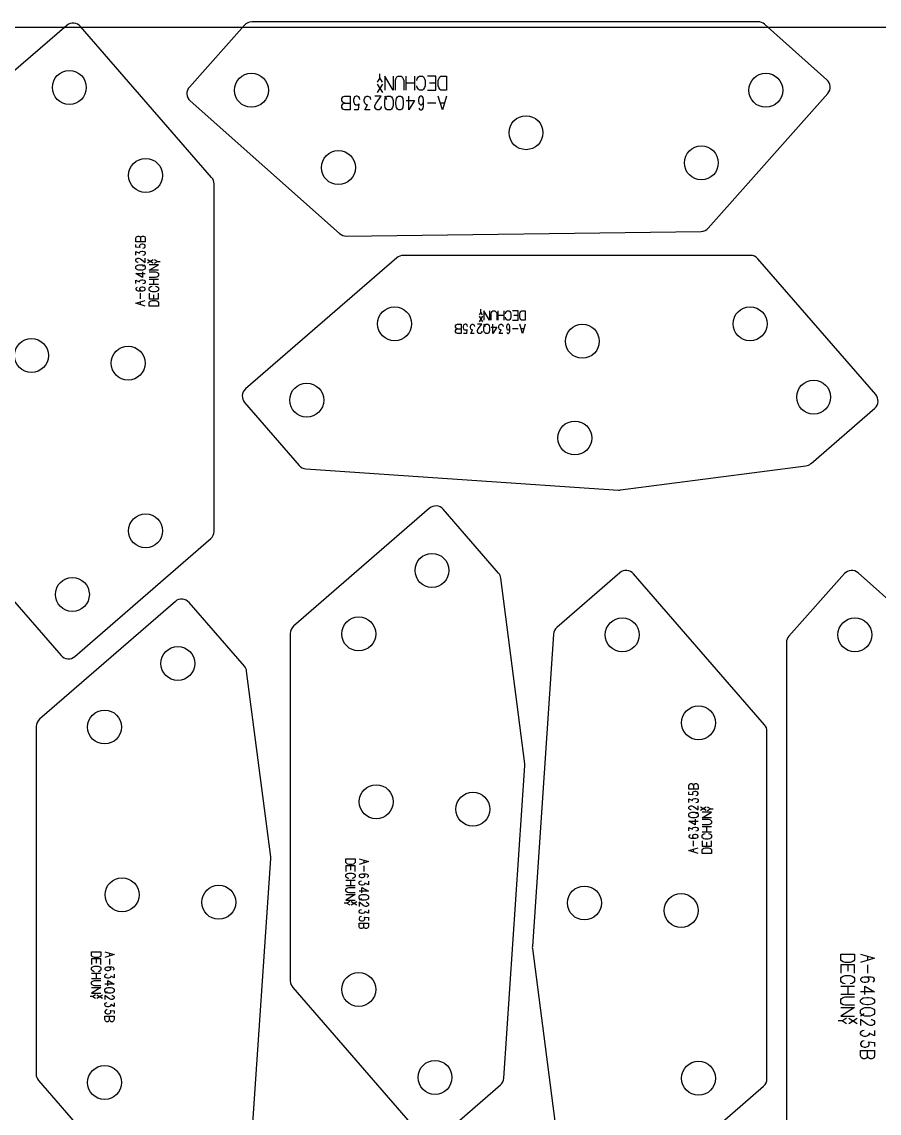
# Model space of a CAD drawing. Header units: millimetres. Extents: x 0 to 2500, y 0 to 1253.
# Drawn here: x 895 to 1337, y 690 to 1253 of the extents above; entities that cross this region are included whole.
import ezdxf

# ---------------------------------------------------------------- set-up
doc = ezdxf.new("R2010")
doc.units = ezdxf.units.MM
doc.layers.add('PARTS', color=4, linetype='CONTINUOUS')
doc.layers.add('PLATE', color=2, linetype='CONTINUOUS')

msp = doc.modelspace()

# ---------------------------------------------------------------- linework, layer by layer
at = {"layer": 'PARTS'}
for p, q in [((918.64, 1251.13), (886.22, 1223)), ((993.28, 1172.73), (925.69, 1250.63)), ((1010.18, 1251.28), (981.79, 1219.32)), ((1274.92, 1252.96), (1013.92, 1252.96)), ((1310.46, 1223.08), (1278.24, 1251.7)), ((1079.97, 1224.08), (1079.97, 1226.24)), ((1079.97, 1224.08), (1078.67, 1221.92)), ((1081.27, 1220.84), (1078.67, 1216.52)), ((1078.67, 1220.84), (1081.27, 1216.52)), ((1081.27, 1221.92), (1079.97, 1224.08)), ((1086.79, 1217.78), (1082.47, 1224.98)), ((1082.47, 1224.98), (1082.47, 1217.78)), ((1086.79, 1224.98), (1086.79, 1217.78)), ((1087.99, 1222.73), (1088.26, 1223.63)), ((1087.99, 1217.78), (1087.99, 1222.73)), ((1088.26, 1223.63), (1088.8, 1224.53)), ((1088.8, 1224.53), (1089.34, 1224.98)), ((1089.34, 1224.98), (1090.96, 1224.98)), ((1090.96, 1224.98), (1091.5, 1224.53)), ((1091.5, 1224.53), (1092.04, 1223.63)), ((1092.04, 1223.63), (1092.31, 1222.73)), ((1092.31, 1222.73), (1092.31, 1217.78)), ((1093.51, 1217.78), (1093.51, 1224.98)), ((1097.83, 1221.38), (1093.51, 1221.38)), ((1097.83, 1224.98), (1097.83, 1217.78)), ((1099.03, 1222.73), (1099.3, 1223.63)), ((1099.3, 1223.63), (1099.84, 1224.53)), ((1099.84, 1224.53), (1100.38, 1224.98)), ((1100.38, 1224.98), (1102, 1224.98)), ((1102, 1224.98), (1102.54, 1224.53)), ((1102.54, 1224.53), (1103.08, 1223.63)), ((1103.08, 1223.63), (1103.35, 1222.73)), ((1103.35, 1222.73), (1103.35, 1220.03)), ((1108.87, 1224.98), (1104.55, 1224.98)), ((1108.87, 1221.38), (1105.63, 1221.38)), ((1108.87, 1217.78), (1108.87, 1224.98)), ((1110.07, 1222.73), (1110.34, 1223.63)), ((1110.07, 1220.03), (1110.07, 1222.73)), ((1110.34, 1223.63), (1110.88, 1224.53)), ((1110.88, 1224.53), (1111.42, 1224.98)), ((1111.42, 1224.98), (1114.39, 1224.98)), ((1114.39, 1224.98), (1114.39, 1217.78)), ((1099.3, 1219.13), (1099.03, 1220.03)), ((1099.84, 1218.23), (1099.3, 1219.13)), ((1100.38, 1217.78), (1099.84, 1218.23)), ((1102, 1217.78), (1100.38, 1217.78)), ((1102.54, 1218.23), (1102, 1217.78)), ((1103.08, 1219.13), (1102.54, 1218.23)), ((1103.35, 1220.03), (1103.08, 1219.13)), ((1104.55, 1217.78), (1108.87, 1217.78)), ((1110.34, 1219.13), (1110.07, 1220.03)), ((1110.88, 1218.23), (1110.34, 1219.13)), ((1111.42, 1217.78), (1110.88, 1218.23)), ((1114.39, 1217.78), (1111.42, 1217.78)), ((1249.26, 1146.64), (1310.88, 1216.02)), ((982.2, 1212.26), (1059.26, 1143.81)), ((1060.38, 1213.37), (1060.92, 1214.27)), ((1060.38, 1212.47), (1060.38, 1213.37)), ((1060.92, 1211.57), (1060.38, 1212.47)), ((1060.38, 1209.77), (1060.92, 1210.67)), ((1060.38, 1208.87), (1060.38, 1209.77)), ((1060.92, 1214.27), (1062, 1214.72)), ((1062, 1211.12), (1060.92, 1211.57)), ((1060.92, 1210.67), (1062, 1211.12)), ((1062, 1214.72), (1064.7, 1214.72)), ((1062, 1211.12), (1064.7, 1211.12)), ((1064.7, 1214.72), (1064.7, 1207.52)), ((1066.71, 1213.82), (1066.44, 1212.92)), ((1066.44, 1212.92), (1066.44, 1212.02)), ((1066.44, 1212.02), (1066.71, 1211.12)), ((1066.98, 1214.27), (1066.71, 1213.82)), ((1066.71, 1211.12), (1066.98, 1210.67)), ((1067.79, 1214.72), (1066.98, 1214.27)), ((1066.98, 1210.67), (1067.52, 1210.22)), ((1067.52, 1210.22), (1068.6, 1210.22)), ((1068.33, 1214.72), (1067.79, 1214.72)), ((1069.14, 1214.27), (1068.33, 1214.72)), ((1068.6, 1210.22), (1069.14, 1210.67)), ((1069.14, 1210.67), (1068.87, 1207.52)), ((1069.41, 1213.82), (1069.14, 1214.27)), ((1069.68, 1212.92), (1069.41, 1213.82)), ((1071.96, 1212.92), (1072.23, 1213.82)), ((1071.96, 1212.02), (1071.96, 1212.92)), ((1072.23, 1211.12), (1071.96, 1212.02)), ((1072.23, 1213.82), (1072.5, 1214.27)), ((1072.5, 1210.67), (1072.23, 1211.12)), ((1072.23, 1207.52), (1073.59, 1210.22)), ((1072.5, 1214.27), (1073.31, 1214.72)), ((1073.04, 1210.22), (1072.5, 1210.67)), ((1073.59, 1210.22), (1073.04, 1210.22)), ((1073.31, 1214.72), (1073.85, 1214.72)), ((1073.85, 1214.72), (1074.66, 1214.27)), ((1074.66, 1214.27), (1074.93, 1213.82)), ((1074.93, 1213.82), (1075.21, 1212.92)), ((1080.73, 1214.72), (1077.48, 1214.72)), ((1077.48, 1209.77), (1078.03, 1211.12)), ((1077.48, 1208.87), (1077.48, 1209.77)), ((1078.03, 1211.12), (1080.73, 1214.72)), ((1083.55, 1212.92), (1082.47, 1214.72)), ((1082.47, 1212.47), (1082.74, 1213.37)), ((1082.47, 1209.77), (1082.47, 1212.47)), ((1082.74, 1208.87), (1082.47, 1209.77)), ((1082.74, 1213.37), (1083.28, 1214.27)), ((1083.28, 1214.27), (1083.82, 1214.72)), ((1083.82, 1214.72), (1085.44, 1214.72)), ((1085.44, 1214.72), (1085.98, 1214.27)), ((1085.98, 1214.27), (1086.52, 1213.37)), ((1086.52, 1213.37), (1086.79, 1212.47)), ((1086.79, 1209.77), (1086.52, 1208.87)), ((1086.79, 1212.47), (1086.79, 1209.77)), ((1088.26, 1211.57), (1088.53, 1213.37)), ((1088.26, 1210.67), (1088.26, 1211.57)), ((1088.53, 1208.87), (1088.26, 1210.67)), ((1088.53, 1213.37), (1089.07, 1214.27)), ((1089.07, 1214.27), (1089.61, 1214.72)), ((1089.61, 1214.72), (1090.69, 1214.72)), ((1090.69, 1214.72), (1091.23, 1214.27)), ((1091.23, 1214.27), (1091.77, 1213.37)), ((1091.77, 1213.37), (1092.04, 1211.57)), ((1092.04, 1210.67), (1091.77, 1208.87)), ((1092.04, 1211.57), (1092.04, 1210.67)), ((1093.51, 1212.47), (1097.83, 1212.47)), ((1094.86, 1207.52), (1094.86, 1214.72)), ((1097.83, 1212.47), (1094.86, 1207.52)), ((1100.11, 1213.82), (1099.84, 1212.92)), ((1099.84, 1212.92), (1099.84, 1212.02)), ((1099.84, 1212.02), (1100.11, 1211.12)), ((1100.38, 1214.27), (1100.11, 1213.82)), ((1100.11, 1211.12), (1100.38, 1210.67)), ((1100.92, 1214.72), (1100.38, 1214.27)), ((1100.38, 1210.67), (1100.92, 1210.22)), ((1101.46, 1214.72), (1100.92, 1214.72)), ((1100.92, 1210.22), (1101.46, 1210.22)), ((1102, 1214.27), (1101.46, 1214.72)), ((1101.46, 1210.22), (1102, 1210.67)), ((1102.27, 1213.82), (1102, 1214.27)), ((1102, 1210.67), (1102.27, 1211.12)), ((1102.54, 1212.92), (1102.27, 1213.82)), ((1102.27, 1211.12), (1102.54, 1212.02)), ((1102.54, 1209.32), (1102.54, 1212.92)), ((1108.87, 1211.12), (1104.55, 1211.12)), ((1112.23, 1207.52), (1110.07, 1214.72)), ((1113.31, 1211.12), (1111.15, 1211.12)), ((1114.39, 1214.72), (1112.23, 1207.52)), ((1060.92, 1207.97), (1060.38, 1208.87)), ((1062, 1207.52), (1060.92, 1207.97)), ((1064.7, 1207.52), (1062, 1207.52)), ((1068.87, 1207.52), (1066.71, 1207.52)), ((1074.93, 1207.52), (1072.23, 1207.52)), ((1078.03, 1207.97), (1077.48, 1208.87)), ((1078.56, 1207.52), (1078.03, 1207.97)), ((1079.65, 1207.52), (1078.56, 1207.52)), ((1080.18, 1207.97), (1079.65, 1207.52)), ((1080.73, 1208.87), (1080.18, 1207.97)), ((1080.73, 1209.32), (1080.73, 1208.87)), ((1083.28, 1207.97), (1082.74, 1208.87)), ((1083.82, 1207.52), (1083.28, 1207.97)), ((1085.44, 1207.52), (1083.82, 1207.52)), ((1085.98, 1207.97), (1085.44, 1207.52)), ((1086.52, 1208.87), (1085.98, 1207.97)), ((1089.07, 1207.97), (1088.53, 1208.87)), ((1089.61, 1207.52), (1089.07, 1207.97)), ((1090.69, 1207.52), (1089.61, 1207.52)), ((1091.23, 1207.97), (1090.69, 1207.52)), ((1091.77, 1208.87), (1091.23, 1207.97)), ((1100.11, 1208.42), (1100.38, 1207.97)), ((1100.38, 1207.97), (1100.92, 1207.52)), ((1100.92, 1207.52), (1101.46, 1207.52)), ((1101.46, 1207.52), (1102, 1207.97)), ((1102, 1207.97), (1102.27, 1208.42)), ((1102.27, 1208.42), (1102.54, 1209.32)), ((994.51, 990.38), (994.51, 1169.46)), ((954.27, 1141.4), (954.57, 1142.12)), ((954.57, 1142.12), (955.17, 1142.48)), ((955.17, 1142.48), (955.77, 1142.48)), ((955.77, 1142.48), (956.37, 1142.12)), ((956.37, 1142.12), (956.67, 1141.4)), ((956.67, 1141.4), (956.97, 1142.12)), ((956.97, 1142.12), (957.57, 1142.48)), ((957.57, 1142.48), (958.17, 1142.48)), ((958.17, 1142.48), (958.77, 1142.12)), ((958.77, 1142.12), (959.07, 1141.4)), ((1062.64, 1142.55), (1245.59, 1144.96)), ((954.27, 1139.6), (954.27, 1141.4)), ((959.07, 1139.6), (954.27, 1139.6)), ((954.27, 1136.82), (954.27, 1138.26)), ((956.37, 1136.64), (954.27, 1136.82)), ((956.37, 1138.08), (956.07, 1137.72)), ((956.07, 1137.72), (956.07, 1137)), ((956.07, 1137), (956.37, 1136.64)), ((956.67, 1138.26), (956.37, 1138.08)), ((956.67, 1141.4), (956.67, 1139.6)), ((957.27, 1138.44), (956.67, 1138.26)), ((957.87, 1138.44), (957.27, 1138.44)), ((958.47, 1138.26), (957.87, 1138.44)), ((957.87, 1136.28), (958.47, 1136.46)), ((958.77, 1138.08), (958.47, 1138.26)), ((958.47, 1136.46), (958.77, 1136.64)), ((959.07, 1137.54), (958.77, 1138.08)), ((958.77, 1136.64), (959.07, 1137.18)), ((959.07, 1141.4), (959.07, 1139.6)), ((959.07, 1137.18), (959.07, 1137.54)), ((954.27, 1132.78), (954.27, 1134.58)), ((954.27, 1134.58), (956.07, 1133.68)), ((954.27, 1130.36), (954.57, 1130.72)), ((954.57, 1130.72), (955.17, 1131.08)), ((955.17, 1131.08), (955.77, 1131.08)), ((955.77, 1131.08), (956.67, 1130.72)), ((956.07, 1134.04), (956.37, 1134.4)), ((956.07, 1133.68), (956.07, 1134.04)), ((956.37, 1134.4), (956.67, 1134.58)), ((956.67, 1134.58), (957.27, 1134.76)), ((956.67, 1130.72), (959.07, 1128.92)), ((957.27, 1134.76), (957.87, 1134.76)), ((957.87, 1134.76), (958.47, 1134.58)), ((958.47, 1132.78), (957.87, 1132.6)), ((958.47, 1134.58), (958.77, 1134.4)), ((958.77, 1132.96), (958.47, 1132.78)), ((958.77, 1134.4), (959.07, 1133.86)), ((959.07, 1133.5), (958.77, 1132.96)), ((959.07, 1133.86), (959.07, 1133.5)), ((959.07, 1128.92), (959.07, 1131.08)), ((1088.68, 1131.35), (1010.79, 1063.76)), ((1271.04, 1132.58), (1091.96, 1132.58)), ((1335.58, 1060.82), (1274.81, 1130.85)), ((954.27, 1129.64), (954.27, 1130.36)), ((954.57, 1129.28), (954.27, 1129.64)), ((954.27, 1126.86), (954.57, 1127.22)), ((954.27, 1125.78), (954.27, 1126.86)), ((954.57, 1125.42), (954.27, 1125.78)), ((955.17, 1128.92), (954.57, 1129.28)), ((954.57, 1127.22), (955.17, 1127.58)), ((955.17, 1125.06), (954.57, 1125.42)), ((955.47, 1128.92), (955.17, 1128.92)), ((955.17, 1127.58), (955.77, 1127.76)), ((955.77, 1124.88), (955.17, 1125.06)), ((955.77, 1127.76), (957.57, 1127.76)), ((957.57, 1127.76), (958.17, 1127.58)), ((958.17, 1125.06), (957.57, 1124.88)), ((957.87, 1127.04), (959.07, 1127.76)), ((958.17, 1127.58), (958.77, 1127.22)), ((958.77, 1125.42), (958.17, 1125.06)), ((958.77, 1127.22), (959.07, 1126.86)), ((959.07, 1125.78), (958.77, 1125.42)), ((959.07, 1126.86), (959.07, 1125.78)), ((963.15, 1128.56), (960.27, 1130.29)), ((963.15, 1130.29), (960.27, 1128.56)), ((961.11, 1124.88), (965.91, 1127.76)), ((965.91, 1127.76), (961.11, 1127.76)), ((965.31, 1129.42), (963.87, 1130.29)), ((963.87, 1128.56), (965.31, 1129.42)), ((965.31, 1129.42), (966.75, 1129.42)), ((957.57, 1121.2), (954.27, 1123.18)), ((954.27, 1123.18), (959.07, 1123.18)), ((954.27, 1118.06), (954.27, 1119.86)), ((954.27, 1119.86), (956.07, 1118.96)), ((957.57, 1124.88), (955.77, 1124.88)), ((956.07, 1119.32), (956.37, 1119.68)), ((956.37, 1119.68), (956.67, 1119.86)), ((956.67, 1119.86), (957.27, 1120.04)), ((957.27, 1120.04), (957.87, 1120.04)), ((957.57, 1124.08), (957.57, 1121.2)), ((957.87, 1120.04), (958.47, 1119.86)), ((958.47, 1119.86), (958.77, 1119.68)), ((958.77, 1119.68), (959.07, 1119.14)), ((965.91, 1124.88), (961.11, 1124.88)), ((961.11, 1124.08), (964.41, 1124.08)), ((964.41, 1121.2), (961.11, 1121.2)), ((961.11, 1120.4), (965.91, 1120.4)), ((963.51, 1117.52), (963.51, 1120.4)), ((964.41, 1124.08), (965.01, 1123.9)), ((965.01, 1121.38), (964.41, 1121.2)), ((965.01, 1123.9), (965.61, 1123.54)), ((965.61, 1121.74), (965.01, 1121.38)), ((965.61, 1123.54), (965.91, 1123.18)), ((965.91, 1122.1), (965.61, 1121.74)), ((965.91, 1123.18), (965.91, 1122.1)), ((954.57, 1115.82), (954.27, 1115.46)), ((954.27, 1115.46), (954.27, 1115.1)), ((954.27, 1115.1), (954.57, 1114.74)), ((954.87, 1116), (954.57, 1115.82)), ((954.57, 1114.74), (954.87, 1114.56)), ((954.87, 1114.56), (955.47, 1114.38)), ((955.47, 1114.38), (957.87, 1114.38)), ((956.07, 1118.96), (956.07, 1119.32)), ((956.37, 1115.82), (956.07, 1115.46)), ((956.07, 1115.46), (956.07, 1115.1)), ((956.07, 1115.1), (956.37, 1114.74)), ((956.67, 1116), (956.37, 1115.82)), ((956.37, 1114.74), (956.67, 1114.56)), ((957.27, 1116.18), (956.67, 1116)), ((956.67, 1114.56), (957.27, 1114.38)), ((957.87, 1116.18), (957.27, 1116.18)), ((958.47, 1118.06), (957.87, 1117.88)), ((958.47, 1116), (957.87, 1116.18)), ((957.87, 1114.38), (958.47, 1114.56)), ((958.77, 1118.24), (958.47, 1118.06)), ((958.77, 1115.82), (958.47, 1116)), ((958.47, 1114.56), (958.77, 1114.74)), ((959.07, 1118.78), (958.77, 1118.24)), ((959.07, 1115.46), (958.77, 1115.82)), ((958.77, 1114.74), (959.07, 1115.1)), ((959.07, 1119.14), (959.07, 1118.78)), ((959.07, 1115.1), (959.07, 1115.46)), ((965.91, 1117.52), (961.11, 1117.52)), ((961.11, 1115.82), (961.41, 1116.18)), ((961.11, 1114.74), (961.11, 1115.82)), ((961.41, 1114.38), (961.11, 1114.74)), ((961.41, 1116.18), (962.01, 1116.54)), ((962.01, 1114.02), (961.41, 1114.38)), ((962.01, 1116.54), (962.61, 1116.72)), ((962.61, 1113.84), (962.01, 1114.02)), ((964.41, 1113.84), (962.61, 1113.84)), ((964.41, 1116.72), (965.01, 1116.54)), ((965.01, 1114.02), (964.41, 1113.84)), ((965.01, 1116.54), (965.61, 1116.18)), ((965.61, 1114.38), (965.01, 1114.02)), ((965.61, 1116.18), (965.91, 1115.82)), ((965.91, 1114.74), (965.61, 1114.38)), ((965.91, 1115.82), (965.91, 1114.74)), ((954.27, 1107.92), (959.07, 1109.36)), ((956.67, 1110.16), (956.67, 1113.04)), ((956.67, 1107.2), (956.67, 1108.64)), ((961.11, 1113.04), (961.11, 1110.16)), ((961.11, 1110.16), (965.91, 1110.16)), ((961.11, 1108.46), (961.41, 1108.82)), ((961.11, 1106.48), (961.11, 1108.46)), ((961.41, 1108.82), (962.01, 1109.18)), ((962.01, 1109.18), (962.61, 1109.36)), ((962.61, 1109.36), (964.41, 1109.36)), ((963.51, 1110.16), (963.51, 1112.32)), ((964.41, 1109.36), (965.01, 1109.18)), ((965.01, 1109.18), (965.61, 1108.82)), ((965.61, 1108.82), (965.91, 1108.46)), ((965.91, 1110.16), (965.91, 1113.04)), ((965.91, 1108.46), (965.91, 1106.48)), ((959.07, 1106.48), (954.27, 1107.92)), ((965.91, 1106.48), (961.11, 1106.48)), ((1131.99, 1103.38), (1131.13, 1101.94)), ((1131.99, 1103.38), (1131.99, 1104.82)), ((1132.86, 1101.94), (1131.99, 1103.38)), ((1136.54, 1099.18), (1133.66, 1103.98)), ((1133.66, 1103.98), (1133.66, 1099.18)), ((1136.54, 1103.98), (1136.54, 1099.18)), ((1137.34, 1102.48), (1137.52, 1103.08)), ((1137.52, 1103.08), (1137.88, 1103.68)), ((1137.88, 1103.68), (1138.24, 1103.98)), ((1138.24, 1103.98), (1139.32, 1103.98)), ((1139.32, 1103.98), (1139.68, 1103.68)), ((1139.68, 1103.68), (1140.04, 1103.08)), ((1140.04, 1103.08), (1140.22, 1102.48)), ((1141.02, 1099.18), (1141.02, 1103.98)), ((1143.9, 1103.98), (1143.9, 1099.18)), ((1144.7, 1102.48), (1144.88, 1103.08)), ((1144.88, 1103.08), (1145.24, 1103.68)), ((1145.24, 1103.68), (1145.6, 1103.98)), ((1145.6, 1103.98), (1146.68, 1103.98)), ((1146.68, 1103.98), (1147.04, 1103.68)), ((1147.04, 1103.68), (1147.4, 1103.08)), ((1147.4, 1103.08), (1147.58, 1102.48)), ((1151.26, 1103.98), (1148.38, 1103.98)), ((1151.26, 1099.18), (1151.26, 1103.98)), ((1152.06, 1102.48), (1152.24, 1103.08)), ((1152.24, 1103.08), (1152.6, 1103.68)), ((1152.6, 1103.68), (1152.96, 1103.98)), ((1152.96, 1103.98), (1154.94, 1103.98)), ((1154.94, 1103.98), (1154.94, 1099.18)), ((1119.3, 1096.84), (1120.02, 1097.14)), ((1120.02, 1097.14), (1121.82, 1097.14)), ((1121.82, 1097.14), (1121.82, 1092.34)), ((1123.88, 1097.14), (1123.34, 1096.84)), ((1124.24, 1097.14), (1123.88, 1097.14)), ((1124.78, 1096.84), (1124.24, 1097.14)), ((1127.02, 1096.84), (1127.56, 1097.14)), ((1127.56, 1097.14), (1127.92, 1097.14)), ((1127.92, 1097.14), (1128.46, 1096.84)), ((1132.5, 1097.14), (1130.34, 1097.14)), ((1130.7, 1094.74), (1132.5, 1097.14)), ((1132.86, 1101.22), (1131.13, 1098.34)), ((1131.13, 1101.22), (1132.86, 1098.34)), ((1134.38, 1095.94), (1133.66, 1097.14)), ((1134.2, 1096.84), (1134.56, 1097.14)), ((1134.56, 1097.14), (1135.64, 1097.14)), ((1135.64, 1097.14), (1136, 1096.84)), ((1137.34, 1099.18), (1137.34, 1102.48)), ((1138.24, 1092.34), (1138.24, 1097.14)), ((1140.22, 1102.48), (1140.22, 1099.18)), ((1143.9, 1101.58), (1141.02, 1101.58)), ((1141.74, 1096.84), (1142.28, 1097.14)), ((1142.28, 1097.14), (1142.64, 1097.14)), ((1142.64, 1097.14), (1143.18, 1096.84)), ((1144.88, 1100.08), (1144.7, 1100.68)), ((1145.24, 1099.48), (1144.88, 1100.08)), ((1145.6, 1099.18), (1145.24, 1099.48)), ((1146.68, 1099.18), (1145.6, 1099.18)), ((1145.96, 1097.14), (1145.6, 1096.84)), ((1146.32, 1097.14), (1145.96, 1097.14)), ((1146.68, 1096.84), (1146.32, 1097.14)), ((1147.04, 1099.48), (1146.68, 1099.18)), ((1147.4, 1100.08), (1147.04, 1099.48)), ((1147.58, 1100.68), (1147.4, 1100.08)), ((1147.58, 1102.48), (1147.58, 1100.68)), ((1148.38, 1099.18), (1151.26, 1099.18)), ((1151.26, 1101.58), (1149.1, 1101.58)), ((1152.06, 1100.68), (1152.06, 1102.48)), ((1152.24, 1100.08), (1152.06, 1100.68)), ((1153.5, 1092.34), (1152.06, 1097.14)), ((1152.6, 1099.48), (1152.24, 1100.08)), ((1152.96, 1099.18), (1152.6, 1099.48)), ((1154.94, 1099.18), (1152.96, 1099.18)), ((1154.94, 1097.14), (1153.5, 1092.34)), ((1118.94, 1096.24), (1119.3, 1096.84)), ((1118.94, 1095.64), (1118.94, 1096.24)), ((1119.3, 1095.04), (1118.94, 1095.64)), ((1118.94, 1093.84), (1119.3, 1094.44)), ((1118.94, 1093.24), (1118.94, 1093.84)), ((1119.3, 1092.64), (1118.94, 1093.24)), ((1120.02, 1094.74), (1119.3, 1095.04)), ((1119.3, 1094.44), (1120.02, 1094.74)), ((1120.02, 1092.34), (1119.3, 1092.64)), ((1120.02, 1094.74), (1121.82, 1094.74)), ((1121.82, 1092.34), (1120.02, 1092.34)), ((1123.16, 1096.54), (1122.98, 1095.94)), ((1122.98, 1095.94), (1122.98, 1095.34)), ((1122.98, 1095.34), (1123.16, 1094.74)), ((1123.34, 1096.84), (1123.16, 1096.54)), ((1123.16, 1094.74), (1123.34, 1094.44)), ((1124.6, 1092.34), (1123.16, 1092.34)), ((1123.34, 1094.44), (1123.7, 1094.14)), ((1123.7, 1094.14), (1124.42, 1094.14)), ((1124.42, 1094.14), (1124.78, 1094.44)), ((1124.78, 1094.44), (1124.6, 1092.34)), ((1124.96, 1096.54), (1124.78, 1096.84)), ((1125.14, 1095.94), (1124.96, 1096.54)), ((1126.66, 1095.94), (1126.84, 1096.54)), ((1126.66, 1095.34), (1126.66, 1095.94)), ((1126.84, 1094.74), (1126.66, 1095.34)), ((1126.84, 1096.54), (1127.02, 1096.84)), ((1127.02, 1094.44), (1126.84, 1094.74)), ((1126.84, 1092.34), (1127.74, 1094.14)), ((1128.64, 1092.34), (1126.84, 1092.34)), ((1127.38, 1094.14), (1127.02, 1094.44)), ((1127.74, 1094.14), (1127.38, 1094.14)), ((1128.46, 1096.84), (1128.64, 1096.54)), ((1128.64, 1096.54), (1128.82, 1095.94)), ((1130.34, 1093.84), (1130.7, 1094.74)), ((1130.34, 1093.24), (1130.34, 1093.84)), ((1130.7, 1092.64), (1130.34, 1093.24)), ((1131.06, 1092.34), (1130.7, 1092.64)), ((1131.78, 1092.34), (1131.06, 1092.34)), ((1132.14, 1092.64), (1131.78, 1092.34)), ((1132.5, 1093.24), (1132.14, 1092.64)), ((1132.5, 1093.54), (1132.5, 1093.24)), ((1133.66, 1095.64), (1133.84, 1096.24)), ((1133.66, 1093.84), (1133.66, 1095.64)), ((1133.84, 1093.24), (1133.66, 1093.84)), ((1133.84, 1096.24), (1134.2, 1096.84)), ((1134.2, 1092.64), (1133.84, 1093.24)), ((1134.56, 1092.34), (1134.2, 1092.64)), ((1135.64, 1092.34), (1134.56, 1092.34)), ((1136, 1092.64), (1135.64, 1092.34)), ((1136, 1096.84), (1136.36, 1096.24)), ((1136.36, 1093.24), (1136, 1092.64)), ((1136.36, 1096.24), (1136.54, 1095.64)), ((1136.54, 1093.84), (1136.36, 1093.24)), ((1136.54, 1095.64), (1136.54, 1093.84)), ((1137.34, 1095.64), (1140.22, 1095.64)), ((1140.22, 1095.64), (1138.24, 1092.34)), ((1141.38, 1095.94), (1141.56, 1096.54)), ((1141.38, 1095.34), (1141.38, 1095.94)), ((1141.56, 1094.74), (1141.38, 1095.34)), ((1141.56, 1096.54), (1141.74, 1096.84)), ((1141.74, 1094.44), (1141.56, 1094.74)), ((1141.56, 1092.34), (1142.46, 1094.14)), ((1143.36, 1092.34), (1141.56, 1092.34)), ((1142.1, 1094.14), (1141.74, 1094.44)), ((1142.46, 1094.14), (1142.1, 1094.14)), ((1143.18, 1096.84), (1143.36, 1096.54)), ((1143.36, 1096.54), (1143.54, 1095.94)), ((1145.42, 1096.54), (1145.24, 1095.94)), ((1145.24, 1095.94), (1145.24, 1095.34)), ((1145.24, 1095.34), (1145.42, 1094.74)), ((1145.6, 1096.84), (1145.42, 1096.54)), ((1145.42, 1094.74), (1145.6, 1094.44)), ((1145.42, 1092.94), (1145.6, 1092.64)), ((1145.6, 1094.44), (1145.96, 1094.14)), ((1145.6, 1092.64), (1145.96, 1092.34)), ((1145.96, 1094.14), (1146.32, 1094.14)), ((1145.96, 1092.34), (1146.32, 1092.34)), ((1146.32, 1094.14), (1146.68, 1094.44)), ((1146.32, 1092.34), (1146.68, 1092.64)), ((1146.86, 1096.54), (1146.68, 1096.84)), ((1146.68, 1094.44), (1146.86, 1094.74)), ((1146.68, 1092.64), (1146.86, 1092.94)), ((1147.04, 1095.94), (1146.86, 1096.54)), ((1146.86, 1094.74), (1147.04, 1095.34)), ((1146.86, 1092.94), (1147.04, 1093.54)), ((1147.04, 1093.54), (1147.04, 1095.94)), ((1151.26, 1094.74), (1148.38, 1094.74)), ((1154.22, 1094.74), (1152.78, 1094.74)), ((1010.29, 1056.71), (1038.42, 1024.29)), ((1302.23, 1025.27), (1335.08, 1053.77)), ((1203.95, 1011.66), (1299.6, 1024.08)), ((1041.85, 1022.58), (1202.97, 1011.63)), ((1105.58, 1002.22), (1035.55, 941.45)), ((1141.14, 968.87), (1112.63, 1001.72)), ((922.76, 925.84), (992.78, 986.6)), ((1203.67, 968.99), (1171.25, 940.86)), ((1278.32, 890.59), (1210.72, 968.49)), ((1319.43, 968.55), (1290.81, 936.33)), ((1395.86, 907.35), (1326.49, 968.97)), ((1154.74, 870.59), (1142.32, 966.24)), ((887.2, 959.18), (915.7, 926.33)), ((974.57, 954.26), (904.55, 893.49)), ((1010.13, 920.91), (981.63, 953.76)), ((1033.83, 937.67), (1033.83, 758.6)), ((1169.54, 937.42), (1158.59, 776.3)), ((1289.54, 933.01), (1289.54, 672.01)), ((1023.74, 822.63), (1011.31, 918.28)), ((902.82, 889.72), (902.82, 710.64)), ((1279.54, 708.24), (1279.54, 887.32)), ((1143.83, 708.49), (1154.77, 869.61)), ((1239.3, 859.26), (1239.6, 859.98)), ((1239.3, 857.46), (1239.3, 859.26)), ((1244.1, 857.46), (1239.3, 857.46)), ((1239.3, 854.68), (1239.3, 856.12)), ((1239.6, 859.98), (1240.2, 860.34)), ((1240.2, 860.34), (1240.8, 860.34)), ((1240.8, 860.34), (1241.4, 859.98)), ((1241.4, 855.94), (1241.1, 855.58)), ((1241.1, 855.58), (1241.1, 854.86)), ((1241.4, 859.98), (1241.7, 859.26)), ((1241.7, 856.12), (1241.4, 855.94)), ((1241.7, 859.26), (1242, 859.98)), ((1241.7, 859.26), (1241.7, 857.46)), ((1242.3, 856.3), (1241.7, 856.12)), ((1242, 859.98), (1242.6, 860.34)), ((1242.9, 856.3), (1242.3, 856.3)), ((1242.6, 860.34), (1243.2, 860.34)), ((1243.5, 856.12), (1242.9, 856.3)), ((1243.2, 860.34), (1243.8, 859.98)), ((1243.8, 855.94), (1243.5, 856.12)), ((1243.8, 859.98), (1244.1, 859.26)), ((1244.1, 855.4), (1243.8, 855.94)), ((1243.8, 854.5), (1244.1, 855.04)), ((1244.1, 859.26), (1244.1, 857.46)), ((1244.1, 855.04), (1244.1, 855.4)), ((1241.4, 854.5), (1239.3, 854.68)), ((1239.3, 850.64), (1239.3, 852.44)), ((1239.3, 852.44), (1241.1, 851.54)), ((1241.1, 854.86), (1241.4, 854.5)), ((1241.1, 851.9), (1241.4, 852.26)), ((1241.1, 851.54), (1241.1, 851.9)), ((1241.4, 852.26), (1241.7, 852.44)), ((1241.7, 852.44), (1242.3, 852.62)), ((1242.3, 852.62), (1242.9, 852.62)), ((1242.9, 854.14), (1243.5, 854.32)), ((1242.9, 852.62), (1243.5, 852.44)), ((1243.5, 850.64), (1242.9, 850.46)), ((1243.5, 854.32), (1243.8, 854.5)), ((1243.5, 852.44), (1243.8, 852.26)), ((1243.8, 850.82), (1243.5, 850.64)), ((1243.8, 852.26), (1244.1, 851.72)), ((1244.1, 851.36), (1243.8, 850.82)), ((1244.1, 851.72), (1244.1, 851.36)), ((1239.3, 848.22), (1239.6, 848.58)), ((1239.3, 847.5), (1239.3, 848.22)), ((1239.6, 847.14), (1239.3, 847.5)), ((1239.3, 844.72), (1239.6, 845.08)), ((1239.3, 843.64), (1239.3, 844.72)), ((1239.6, 848.58), (1240.2, 848.94)), ((1240.2, 846.78), (1239.6, 847.14)), ((1239.6, 845.08), (1240.2, 845.44)), ((1240.2, 848.94), (1240.8, 848.94)), ((1240.5, 846.78), (1240.2, 846.78)), ((1240.2, 845.44), (1240.8, 845.62)), ((1240.8, 848.94), (1241.7, 848.58)), ((1240.8, 845.62), (1242.6, 845.62)), ((1241.7, 848.58), (1244.1, 846.78)), ((1242.6, 845.62), (1243.2, 845.44)), ((1242.9, 844.9), (1244.1, 845.62)), ((1243.2, 845.44), (1243.8, 845.08)), ((1243.8, 845.08), (1244.1, 844.72)), ((1244.1, 846.78), (1244.1, 848.94)), ((1244.1, 844.72), (1244.1, 843.64)), ((1248.18, 846.42), (1245.3, 848.15)), ((1248.18, 848.15), (1245.3, 846.42)), ((1246.14, 842.74), (1250.94, 845.62)), ((1250.94, 845.62), (1246.14, 845.62)), ((1250.34, 847.28), (1248.9, 848.15)), ((1248.9, 846.42), (1250.34, 847.28)), ((1250.34, 847.28), (1251.78, 847.28)), ((1239.6, 843.28), (1239.3, 843.64)), ((1242.6, 839.06), (1239.3, 841.04)), ((1239.3, 841.04), (1244.1, 841.04)), ((1240.2, 842.92), (1239.6, 843.28)), ((1240.8, 842.74), (1240.2, 842.92)), ((1242.6, 842.74), (1240.8, 842.74)), ((1243.2, 842.92), (1242.6, 842.74)), ((1242.6, 841.94), (1242.6, 839.06)), ((1243.8, 843.28), (1243.2, 842.92)), ((1244.1, 843.64), (1243.8, 843.28)), ((1250.94, 842.74), (1246.14, 842.74)), ((1246.14, 841.94), (1249.44, 841.94)), ((1249.44, 839.06), (1246.14, 839.06)), ((1246.14, 838.26), (1250.94, 838.26)), ((1248.54, 835.38), (1248.54, 838.26)), ((1249.44, 841.94), (1250.04, 841.76)), ((1250.04, 839.24), (1249.44, 839.06)), ((1250.04, 841.76), (1250.64, 841.4)), ((1250.64, 839.6), (1250.04, 839.24)), ((1250.64, 841.4), (1250.94, 841.04)), ((1250.94, 839.96), (1250.64, 839.6)), ((1250.94, 841.04), (1250.94, 839.96)), ((1239.3, 835.92), (1239.3, 837.72)), ((1239.3, 837.72), (1241.1, 836.82)), ((1239.6, 833.68), (1239.3, 833.32)), ((1239.3, 833.32), (1239.3, 832.96)), ((1239.3, 832.96), (1239.6, 832.6)), ((1239.9, 833.86), (1239.6, 833.68)), ((1239.6, 832.6), (1239.9, 832.42)), ((1241.1, 837.18), (1241.4, 837.54)), ((1241.1, 836.82), (1241.1, 837.18)), ((1241.4, 833.68), (1241.1, 833.32)), ((1241.1, 833.32), (1241.1, 832.96)), ((1241.1, 832.96), (1241.4, 832.6)), ((1241.4, 837.54), (1241.7, 837.72)), ((1241.7, 833.86), (1241.4, 833.68)), ((1241.4, 832.6), (1241.7, 832.42)), ((1241.7, 837.72), (1242.3, 837.9)), ((1242.3, 834.04), (1241.7, 833.86)), ((1242.3, 837.9), (1242.9, 837.9)), ((1242.9, 834.04), (1242.3, 834.04)), ((1242.9, 837.9), (1243.5, 837.72)), ((1243.5, 835.92), (1242.9, 835.74)), ((1243.5, 833.86), (1242.9, 834.04)), ((1243.5, 837.72), (1243.8, 837.54)), ((1243.8, 836.1), (1243.5, 835.92)), ((1243.8, 833.68), (1243.5, 833.86)), ((1243.5, 832.42), (1243.8, 832.6)), ((1243.8, 837.54), (1244.1, 837)), ((1244.1, 836.64), (1243.8, 836.1)), ((1244.1, 833.32), (1243.8, 833.68)), ((1243.8, 832.6), (1244.1, 832.96)), ((1244.1, 837), (1244.1, 836.64)), ((1244.1, 832.96), (1244.1, 833.32)), ((1250.94, 835.38), (1246.14, 835.38)), ((1246.14, 833.68), (1246.44, 834.04)), ((1246.14, 832.6), (1246.14, 833.68)), ((1246.44, 832.24), (1246.14, 832.6)), ((1246.44, 834.04), (1247.04, 834.4)), ((1247.04, 834.4), (1247.64, 834.58)), ((1249.44, 834.58), (1250.04, 834.4)), ((1250.04, 834.4), (1250.64, 834.04)), ((1250.64, 834.04), (1250.94, 833.68)), ((1250.94, 832.6), (1250.64, 832.24)), ((1250.94, 833.68), (1250.94, 832.6)), ((1239.3, 825.78), (1244.1, 827.22)), ((1239.9, 832.42), (1240.5, 832.24)), ((1240.5, 832.24), (1242.9, 832.24)), ((1241.7, 832.42), (1242.3, 832.24)), ((1241.7, 828.02), (1241.7, 830.9)), ((1242.9, 832.24), (1243.5, 832.42)), ((1246.14, 830.9), (1246.14, 828.02)), ((1246.14, 828.02), (1250.94, 828.02)), ((1247.04, 831.88), (1246.44, 832.24)), ((1246.44, 826.68), (1247.04, 827.04)), ((1247.64, 831.7), (1247.04, 831.88)), ((1247.04, 827.04), (1247.64, 827.22)), ((1249.44, 831.7), (1247.64, 831.7)), ((1247.64, 827.22), (1249.44, 827.22)), ((1248.54, 828.02), (1248.54, 830.18)), ((1250.04, 831.88), (1249.44, 831.7)), ((1249.44, 827.22), (1250.04, 827.04)), ((1250.64, 832.24), (1250.04, 831.88)), ((1250.04, 827.04), (1250.64, 826.68)), ((1250.94, 828.02), (1250.94, 830.9)), ((1012.82, 660.53), (1023.77, 821.65)), ((1062.43, 819.6), (1062.43, 821.58)), ((1062.43, 821.58), (1067.23, 821.58)), ((1067.23, 821.58), (1067.23, 819.6)), ((1069.27, 821.58), (1074.07, 820.14)), ((1244.1, 824.34), (1239.3, 825.78)), ((1241.7, 825.06), (1241.7, 826.5)), ((1246.14, 826.32), (1246.44, 826.68)), ((1246.14, 824.34), (1246.14, 826.32)), ((1250.94, 824.34), (1246.14, 824.34)), ((1250.64, 826.68), (1250.94, 826.32)), ((1250.94, 826.32), (1250.94, 824.34)), ((1062.73, 819.24), (1062.43, 819.6)), ((1067.23, 817.9), (1062.43, 817.9)), ((1062.43, 817.9), (1062.43, 815.02)), ((1063.33, 818.88), (1062.73, 819.24)), ((1063.93, 818.7), (1063.33, 818.88)), ((1065.73, 818.7), (1063.93, 818.7)), ((1064.83, 817.9), (1064.83, 815.74)), ((1066.33, 818.88), (1065.73, 818.7)), ((1066.93, 819.24), (1066.33, 818.88)), ((1067.23, 819.6), (1066.93, 819.24)), ((1067.23, 815.02), (1067.23, 817.9)), ((1074.07, 820.14), (1069.27, 818.7)), ((1071.67, 820.86), (1071.67, 819.42)), ((1071.67, 817.9), (1071.67, 815.02)), ((1062.43, 813.32), (1062.73, 813.68)), ((1062.43, 812.24), (1062.43, 813.32)), ((1062.73, 811.88), (1062.43, 812.24)), ((1062.43, 810.54), (1067.23, 810.54)), ((1062.73, 813.68), (1063.33, 814.04)), ((1063.33, 811.52), (1062.73, 811.88)), ((1063.33, 814.04), (1063.93, 814.22)), ((1063.93, 811.34), (1063.33, 811.52)), ((1063.93, 814.22), (1065.73, 814.22)), ((1064.83, 810.54), (1064.83, 807.66)), ((1065.73, 814.22), (1066.33, 814.04)), ((1066.33, 811.52), (1065.73, 811.34)), ((1066.33, 814.04), (1066.93, 813.68)), ((1066.93, 811.88), (1066.33, 811.52)), ((1066.93, 813.68), (1067.23, 813.32)), ((1067.23, 812.24), (1066.93, 811.88)), ((1067.23, 813.32), (1067.23, 812.24)), ((1069.57, 813.32), (1069.27, 812.96)), ((1069.27, 812.96), (1069.27, 812.6)), ((1069.27, 812.6), (1069.57, 812.24)), ((1069.87, 813.5), (1069.57, 813.32)), ((1069.57, 812.24), (1069.87, 812.06)), ((1069.57, 809.82), (1069.87, 810)), ((1070.47, 813.68), (1069.87, 813.5)), ((1069.87, 812.06), (1070.47, 811.88)), ((1069.87, 810), (1070.47, 810.18)), ((1072.87, 813.68), (1070.47, 813.68)), ((1070.47, 811.88), (1071.07, 811.88)), ((1071.67, 813.5), (1071.07, 813.68)), ((1071.07, 811.88), (1071.67, 812.06)), ((1071.97, 813.32), (1071.67, 813.5)), ((1071.67, 812.06), (1071.97, 812.24)), ((1072.27, 812.96), (1071.97, 813.32)), ((1071.97, 812.24), (1072.27, 812.6)), ((1072.27, 812.6), (1072.27, 812.96)), ((1073.47, 813.5), (1072.87, 813.68)), ((1073.77, 813.32), (1073.47, 813.5)), ((1073.47, 812.06), (1073.77, 812.24)), ((1074.07, 812.96), (1073.77, 813.32)), ((1073.77, 812.24), (1074.07, 812.6)), ((1074.07, 812.6), (1074.07, 812.96)), ((1074.07, 810), (1074.07, 808.2)), ((1067.23, 807.66), (1062.43, 807.66)), ((1062.43, 805.96), (1062.73, 806.32)), ((1062.43, 804.88), (1062.43, 805.96)), ((1062.73, 804.52), (1062.43, 804.88)), ((1062.73, 806.32), (1063.33, 806.68)), ((1063.33, 804.16), (1062.73, 804.52)), ((1063.33, 806.68), (1063.93, 806.86)), ((1063.93, 806.86), (1067.23, 806.86)), ((1069.27, 809.28), (1069.57, 809.82)), ((1069.27, 808.92), (1069.27, 809.28)), ((1069.57, 808.38), (1069.27, 808.92)), ((1074.07, 804.88), (1069.27, 804.88)), ((1069.87, 808.2), (1069.57, 808.38)), ((1070.47, 808.02), (1069.87, 808.2)), ((1071.07, 808.02), (1070.47, 808.02)), ((1070.77, 803.98), (1070.77, 806.86)), ((1070.77, 806.86), (1074.07, 804.88)), ((1071.67, 808.2), (1071.07, 808.02)), ((1071.97, 808.38), (1071.67, 808.2)), ((1072.27, 808.74), (1071.97, 808.38)), ((1074.07, 808.2), (1072.27, 809.1)), ((1072.27, 809.1), (1072.27, 808.74)), ((1062.43, 803.18), (1067.23, 803.18)), ((1067.23, 803.18), (1062.43, 800.3)), ((1062.43, 800.3), (1067.23, 800.3)), ((1064.47, 799.5), (1063.03, 798.63)), ((1063.93, 803.98), (1063.33, 804.16)), ((1067.23, 803.98), (1063.93, 803.98)), ((1065.19, 799.5), (1068.07, 797.77)), ((1065.19, 797.77), (1068.07, 799.5)), ((1069.27, 802.28), (1069.57, 802.64)), ((1069.27, 801.2), (1069.27, 802.28)), ((1069.57, 800.84), (1069.27, 801.2)), ((1070.47, 801.02), (1069.27, 800.3)), ((1071.67, 797.34), (1069.27, 799.14)), ((1069.27, 799.14), (1069.27, 796.98)), ((1069.57, 802.64), (1070.17, 803)), ((1070.17, 800.48), (1069.57, 800.84)), ((1070.17, 803), (1070.77, 803.18)), ((1070.77, 800.3), (1070.17, 800.48)), ((1070.77, 803.18), (1072.57, 803.18)), ((1072.57, 800.3), (1070.77, 800.3)), ((1072.57, 803.18), (1073.17, 803)), ((1073.17, 800.48), (1072.57, 800.3)), ((1072.87, 799.14), (1073.17, 799.14)), ((1073.17, 803), (1073.77, 802.64)), ((1073.77, 800.84), (1073.17, 800.48)), ((1073.17, 799.14), (1073.77, 798.78)), ((1073.77, 802.64), (1074.07, 802.28)), ((1074.07, 801.2), (1073.77, 800.84)), ((1073.77, 798.78), (1074.07, 798.42)), ((1074.07, 802.28), (1074.07, 801.2)), ((1063.03, 798.63), (1061.59, 798.63)), ((1063.03, 798.63), (1064.47, 797.77)), ((1069.27, 794.56), (1069.57, 795.1)), ((1069.27, 794.2), (1069.27, 794.56)), ((1069.57, 793.66), (1069.27, 794.2)), ((1069.57, 795.1), (1069.87, 795.28)), ((1069.87, 793.48), (1069.57, 793.66)), ((1069.87, 795.28), (1070.47, 795.46)), ((1070.47, 793.3), (1069.87, 793.48)), ((1071.07, 793.3), (1070.47, 793.3)), ((1071.67, 793.48), (1071.07, 793.3)), ((1072.57, 796.98), (1071.67, 797.34)), ((1071.97, 793.66), (1071.67, 793.48)), ((1072.27, 794.02), (1071.97, 793.66)), ((1074.07, 793.48), (1072.27, 794.38)), ((1072.27, 794.38), (1072.27, 794.02)), ((1073.17, 796.98), (1072.57, 796.98)), ((1073.77, 797.34), (1073.17, 796.98)), ((1074.07, 797.7), (1073.77, 797.34)), ((1074.07, 798.42), (1074.07, 797.7)), ((1074.07, 795.28), (1074.07, 793.48)), ((1069.57, 791.42), (1069.27, 790.88)), ((1069.27, 790.88), (1069.27, 790.52)), ((1069.27, 790.52), (1069.57, 789.98)), ((1069.27, 788.46), (1074.07, 788.46)), ((1069.27, 786.66), (1069.27, 788.46)), ((1069.87, 791.6), (1069.57, 791.42)), ((1069.57, 789.98), (1069.87, 789.8)), ((1070.47, 791.78), (1069.87, 791.6)), ((1069.87, 789.8), (1070.47, 789.62)), ((1070.47, 789.62), (1071.07, 789.62)), ((1071.07, 789.62), (1071.67, 789.8)), ((1071.67, 789.8), (1071.97, 789.98)), ((1071.67, 786.66), (1071.67, 788.46)), ((1072.27, 791.06), (1071.97, 791.42)), ((1071.97, 791.42), (1074.07, 791.24)), ((1071.97, 789.98), (1072.27, 790.34)), ((1072.27, 790.34), (1072.27, 791.06)), ((1074.07, 791.24), (1074.07, 789.8)), ((1074.07, 788.46), (1074.07, 786.66)), ((1069.57, 785.94), (1069.27, 786.66)), ((1070.17, 785.58), (1069.57, 785.94)), ((1070.77, 785.58), (1070.17, 785.58)), ((1071.37, 785.94), (1070.77, 785.58)), ((1071.67, 786.66), (1071.37, 785.94)), ((1071.97, 785.94), (1071.67, 786.66)), ((1072.57, 785.58), (1071.97, 785.94)), ((1073.17, 785.58), (1072.57, 785.58)), ((1073.77, 785.94), (1073.17, 785.58)), ((1074.07, 786.66), (1073.77, 785.94)), ((931.42, 771.64), (931.42, 773.62)), ((931.42, 773.62), (936.22, 773.62)), ((931.72, 771.28), (931.42, 771.64)), ((932.32, 770.92), (931.72, 771.28)), ((932.92, 770.74), (932.32, 770.92)), ((934.72, 770.74), (932.92, 770.74)), ((935.32, 770.92), (934.72, 770.74)), ((935.92, 771.28), (935.32, 770.92)), ((936.22, 771.64), (935.92, 771.28)), ((936.22, 773.62), (936.22, 771.64)), ((938.26, 773.62), (943.06, 772.18)), ((943.06, 772.18), (938.26, 770.74)), ((940.66, 772.9), (940.66, 771.46)), ((1158.62, 775.32), (1171.05, 679.68)), ((1317.53, 769.5), (1317.53, 772.47)), ((1317.53, 772.47), (1324.73, 772.47)), ((1324.73, 772.47), (1324.73, 769.5)), ((1327.79, 772.47), (1334.99, 770.31)), ((1331.39, 771.39), (1331.39, 769.23)), ((936.22, 769.94), (931.42, 769.94)), ((931.42, 769.94), (931.42, 767.06)), ((931.42, 765.36), (931.72, 765.72)), ((931.42, 764.28), (931.42, 765.36)), ((931.72, 765.72), (932.32, 766.08)), ((932.32, 766.08), (932.92, 766.26)), ((932.92, 766.26), (934.72, 766.26)), ((933.82, 769.94), (933.82, 767.78)), ((934.72, 766.26), (935.32, 766.08)), ((935.32, 766.08), (935.92, 765.72)), ((935.92, 765.72), (936.22, 765.36)), ((936.22, 767.06), (936.22, 769.94)), ((936.22, 765.36), (936.22, 764.28)), ((938.56, 765.36), (938.26, 765)), ((938.26, 765), (938.26, 764.64)), ((938.86, 765.54), (938.56, 765.36)), ((939.46, 765.72), (938.86, 765.54)), ((941.86, 765.72), (939.46, 765.72)), ((940.66, 765.54), (940.06, 765.72)), ((940.66, 769.94), (940.66, 767.06)), ((940.96, 765.36), (940.66, 765.54)), ((941.26, 765), (940.96, 765.36)), ((941.26, 764.64), (941.26, 765)), ((942.46, 765.54), (941.86, 765.72)), ((942.76, 765.36), (942.46, 765.54)), ((943.06, 765), (942.76, 765.36)), ((943.06, 764.64), (943.06, 765)), ((1317.98, 768.96), (1317.53, 769.5)), ((1324.73, 766.95), (1317.53, 766.95)), ((1317.53, 766.95), (1317.53, 762.63)), ((1318.88, 768.42), (1317.98, 768.96)), ((1319.78, 768.15), (1318.88, 768.42)), ((1322.48, 768.15), (1319.78, 768.15)), ((1321.13, 766.95), (1321.13, 763.71)), ((1323.38, 768.42), (1322.48, 768.15)), ((1324.28, 768.96), (1323.38, 768.42)), ((1324.73, 769.5), (1324.28, 768.96)), ((1324.73, 762.63), (1324.73, 766.95)), ((1334.99, 770.31), (1327.79, 768.15)), ((1331.39, 766.95), (1331.39, 762.63)), ((931.72, 763.92), (931.42, 764.28)), ((931.42, 762.58), (936.22, 762.58)), ((936.22, 759.7), (931.42, 759.7)), ((932.32, 763.56), (931.72, 763.92)), ((932.92, 763.38), (932.32, 763.56)), ((933.82, 762.58), (933.82, 759.7)), ((935.32, 763.56), (934.72, 763.38)), ((935.92, 763.92), (935.32, 763.56)), ((936.22, 764.28), (935.92, 763.92)), ((938.26, 764.64), (938.56, 764.28)), ((938.26, 761.32), (938.56, 761.86)), ((938.26, 760.96), (938.26, 761.32)), ((938.56, 760.42), (938.26, 760.96)), ((938.56, 764.28), (938.86, 764.1)), ((938.56, 761.86), (938.86, 762.04)), ((938.86, 760.24), (938.56, 760.42)), ((938.86, 764.1), (939.46, 763.92)), ((938.86, 762.04), (939.46, 762.22)), ((939.46, 760.06), (938.86, 760.24)), ((939.46, 763.92), (940.06, 763.92)), ((940.06, 760.06), (939.46, 760.06)), ((940.06, 763.92), (940.66, 764.1)), ((940.66, 760.24), (940.06, 760.06)), ((940.66, 764.1), (940.96, 764.28)), ((940.96, 760.42), (940.66, 760.24)), ((940.96, 764.28), (941.26, 764.64)), ((941.26, 760.78), (940.96, 760.42)), ((943.06, 760.24), (941.26, 761.14)), ((941.26, 761.14), (941.26, 760.78)), ((942.46, 764.1), (942.76, 764.28)), ((942.76, 764.28), (943.06, 764.64)), ((943.06, 762.04), (943.06, 760.24)), ((1317.53, 760.08), (1317.98, 760.62)), ((1317.53, 758.46), (1317.53, 760.08)), ((1317.98, 760.62), (1318.88, 761.16)), ((1318.88, 761.16), (1319.78, 761.43)), ((1319.78, 761.43), (1322.48, 761.43)), ((1322.48, 761.43), (1323.38, 761.16)), ((1323.38, 761.16), (1324.28, 760.62)), ((1324.28, 760.62), (1324.73, 760.08)), ((1324.73, 760.08), (1324.73, 758.46)), ((1328.24, 760.08), (1327.79, 759.54)), ((1327.79, 759.54), (1327.79, 759)), ((1328.69, 760.35), (1328.24, 760.08)), ((1329.59, 760.62), (1328.69, 760.35)), ((1333.19, 760.62), (1329.59, 760.62)), ((1331.39, 760.35), (1330.49, 760.62)), ((1331.84, 760.08), (1331.39, 760.35)), ((1332.29, 759.54), (1331.84, 760.08)), ((1332.29, 759), (1332.29, 759.54)), ((1334.09, 760.35), (1333.19, 760.62)), ((1334.54, 760.08), (1334.09, 760.35)), ((1334.99, 759.54), (1334.54, 760.08)), ((1334.99, 759), (1334.99, 759.54)), ((931.42, 758), (931.72, 758.36)), ((931.42, 756.92), (931.42, 758)), ((931.72, 756.56), (931.42, 756.92)), ((931.42, 755.22), (936.22, 755.22)), ((936.22, 755.22), (931.42, 752.34)), ((931.72, 758.36), (932.32, 758.72)), ((932.32, 756.2), (931.72, 756.56)), ((932.32, 758.72), (932.92, 758.9)), ((932.92, 756.02), (932.32, 756.2)), ((932.92, 758.9), (936.22, 758.9)), ((936.22, 756.02), (932.92, 756.02)), ((943.06, 756.92), (938.26, 756.92)), ((938.26, 754.32), (938.56, 754.68)), ((938.26, 753.24), (938.26, 754.32)), ((938.56, 754.68), (939.16, 755.04)), ((939.16, 755.04), (939.76, 755.22)), ((939.76, 756.02), (939.76, 758.9)), ((939.76, 758.9), (943.06, 756.92)), ((939.76, 755.22), (941.56, 755.22)), ((941.56, 755.22), (942.16, 755.04)), ((942.16, 755.04), (942.76, 754.68)), ((942.76, 754.68), (943.06, 754.32)), ((943.06, 754.32), (943.06, 753.24)), ((1035.05, 755.32), (1102.64, 677.42)), ((1317.98, 757.92), (1317.53, 758.46)), ((1317.53, 755.91), (1324.73, 755.91)), ((1318.88, 757.38), (1317.98, 757.92)), ((1319.78, 757.11), (1318.88, 757.38)), ((1321.13, 755.91), (1321.13, 751.59)), ((1323.38, 757.38), (1322.48, 757.11)), ((1324.28, 757.92), (1323.38, 757.38)), ((1324.73, 758.46), (1324.28, 757.92)), ((1327.79, 759), (1328.24, 758.46)), ((1328.24, 758.46), (1328.69, 758.19)), ((1328.69, 758.19), (1329.59, 757.92)), ((1329.59, 757.92), (1330.49, 757.92)), ((1330.04, 751.59), (1330.04, 755.91)), ((1330.04, 755.91), (1334.99, 752.94)), ((1330.49, 757.92), (1331.39, 758.19)), ((1331.39, 758.19), (1331.84, 758.46)), ((1331.84, 758.46), (1332.29, 759)), ((1334.09, 758.19), (1334.54, 758.46)), ((1334.54, 758.46), (1334.99, 759)), ((932.02, 750.67), (930.58, 750.67)), ((931.42, 752.34), (936.22, 752.34)), ((933.46, 751.54), (932.02, 750.67)), ((932.02, 750.67), (933.46, 749.81)), ((934.18, 751.54), (937.06, 749.81)), ((934.18, 749.81), (937.06, 751.54)), ((938.56, 752.88), (938.26, 753.24)), ((939.46, 753.06), (938.26, 752.34)), ((940.66, 749.38), (938.26, 751.18)), ((938.26, 751.18), (938.26, 749.02)), ((939.16, 752.52), (938.56, 752.88)), ((939.76, 752.34), (939.16, 752.52)), ((941.56, 752.34), (939.76, 752.34)), ((941.56, 749.02), (940.66, 749.38)), ((942.16, 752.52), (941.56, 752.34)), ((942.16, 749.02), (941.56, 749.02)), ((941.86, 751.18), (942.16, 751.18)), ((942.76, 752.88), (942.16, 752.52)), ((942.16, 751.18), (942.76, 750.82)), ((942.76, 749.38), (942.16, 749.02)), ((943.06, 753.24), (942.76, 752.88)), ((942.76, 750.82), (943.06, 750.46)), ((943.06, 749.74), (942.76, 749.38)), ((943.06, 750.46), (943.06, 749.74)), ((1324.73, 751.59), (1317.53, 751.59)), ((1317.53, 749.04), (1317.98, 749.58)), ((1317.53, 747.42), (1317.53, 749.04)), ((1317.98, 749.58), (1318.88, 750.12)), ((1318.88, 750.12), (1319.78, 750.39)), ((1319.78, 750.39), (1324.73, 750.39)), ((1334.99, 752.94), (1327.79, 752.94)), ((1327.79, 748.77), (1328.24, 749.31)), ((1327.79, 747.69), (1327.79, 748.77)), ((1328.24, 749.31), (1329.14, 749.85)), ((1329.14, 749.85), (1330.94, 750.12)), ((1330.94, 750.12), (1331.84, 750.12)), ((1331.84, 750.12), (1333.64, 749.85)), ((1333.64, 749.85), (1334.54, 749.31)), ((1334.54, 749.31), (1334.99, 748.77)), ((1334.99, 748.77), (1334.99, 747.69)), ((938.26, 746.6), (938.56, 747.14)), ((938.26, 746.24), (938.26, 746.6)), ((938.56, 745.7), (938.26, 746.24)), ((938.56, 743.46), (938.26, 742.92)), ((938.26, 742.92), (938.26, 742.56)), ((938.26, 742.56), (938.56, 742.02)), ((938.56, 747.14), (938.86, 747.32)), ((938.86, 745.52), (938.56, 745.7)), ((938.86, 743.64), (938.56, 743.46)), ((938.86, 747.32), (939.46, 747.5)), ((939.46, 745.34), (938.86, 745.52)), ((939.46, 743.82), (938.86, 743.64)), ((940.06, 745.34), (939.46, 745.34)), ((940.66, 745.52), (940.06, 745.34)), ((940.96, 745.7), (940.66, 745.52)), ((941.26, 746.06), (940.96, 745.7)), ((941.26, 743.1), (940.96, 743.46)), ((940.96, 743.46), (943.06, 743.28)), ((943.06, 745.52), (941.26, 746.42)), ((941.26, 746.42), (941.26, 746.06)), ((941.26, 742.38), (941.26, 743.1)), ((943.06, 747.32), (943.06, 745.52)), ((943.06, 743.28), (943.06, 741.84)), ((1317.98, 746.88), (1317.53, 747.42)), ((1317.53, 744.87), (1324.73, 744.87)), ((1324.73, 744.87), (1317.53, 740.55)), ((1318.88, 746.34), (1317.98, 746.88)), ((1319.78, 746.07), (1318.88, 746.34)), ((1324.73, 746.07), (1319.78, 746.07)), ((1328.24, 747.15), (1327.79, 747.69)), ((1327.79, 743.52), (1328.24, 744.06)), ((1327.79, 741.9), (1327.79, 743.52)), ((1329.14, 746.61), (1328.24, 747.15)), ((1328.24, 744.06), (1329.14, 744.6)), ((1330.94, 746.34), (1329.14, 746.61)), ((1329.14, 744.6), (1330.04, 744.87)), ((1330.04, 744.87), (1332.74, 744.87)), ((1331.84, 746.34), (1330.94, 746.34)), ((1333.64, 746.61), (1331.84, 746.34)), ((1332.74, 744.87), (1333.64, 744.6)), ((1334.54, 747.15), (1333.64, 746.61)), ((1333.64, 744.6), (1334.54, 744.06)), ((1334.99, 747.69), (1334.54, 747.15)), ((1334.54, 744.06), (1334.99, 743.52)), ((1334.99, 743.52), (1334.99, 741.9)), ((938.26, 740.5), (943.06, 740.5)), ((938.26, 738.7), (938.26, 740.5)), ((938.56, 737.98), (938.26, 738.7)), ((938.56, 742.02), (938.86, 741.84)), ((939.16, 737.62), (938.56, 737.98)), ((938.86, 741.84), (939.46, 741.66)), ((939.76, 737.62), (939.16, 737.62)), ((939.46, 741.66), (940.06, 741.66)), ((940.36, 737.98), (939.76, 737.62)), ((940.06, 741.66), (940.66, 741.84)), ((940.66, 738.7), (940.36, 737.98)), ((940.66, 741.84), (940.96, 742.02)), ((940.66, 738.7), (940.66, 740.5)), ((940.96, 737.98), (940.66, 738.7)), ((940.96, 742.02), (941.26, 742.38)), ((941.56, 737.62), (940.96, 737.98)), ((942.16, 737.62), (941.56, 737.62)), ((942.76, 737.98), (942.16, 737.62)), ((943.06, 738.7), (942.76, 737.98)), ((943.06, 740.5), (943.06, 738.7)), ((1318.43, 738.06), (1316.27, 738.06)), ((1317.53, 740.55), (1324.73, 740.55)), ((1320.59, 739.35), (1318.43, 738.06)), ((1318.43, 738.06), (1320.59, 736.76)), ((1321.67, 739.35), (1325.99, 736.76)), ((1321.67, 736.76), (1325.99, 739.35)), ((1328.24, 741.36), (1327.79, 741.9)), ((1329.59, 741.63), (1327.79, 740.55)), ((1331.39, 736.11), (1327.79, 738.81)), ((1327.79, 738.81), (1327.79, 735.57)), ((1329.14, 740.82), (1328.24, 741.36)), ((1330.04, 740.55), (1329.14, 740.82)), ((1332.74, 740.55), (1330.04, 740.55)), ((1333.64, 740.82), (1332.74, 740.55)), ((1333.19, 738.81), (1333.64, 738.81)), ((1334.54, 741.36), (1333.64, 740.82)), ((1333.64, 738.81), (1334.54, 738.27)), ((1334.99, 741.9), (1334.54, 741.36)), ((1334.54, 738.27), (1334.99, 737.73)), ((1334.99, 737.73), (1334.99, 736.65)), ((1327.79, 731.94), (1328.24, 732.75)), ((1327.79, 731.4), (1327.79, 731.94)), ((1328.24, 730.59), (1327.79, 731.4)), ((1328.24, 732.75), (1328.69, 733.02)), ((1328.69, 733.02), (1329.59, 733.29)), ((1332.74, 735.57), (1331.39, 736.11)), ((1334.99, 730.32), (1332.29, 731.67)), ((1332.29, 731.67), (1332.29, 731.13)), ((1333.64, 735.57), (1332.74, 735.57)), ((1334.54, 736.11), (1333.64, 735.57)), ((1334.99, 736.65), (1334.54, 736.11)), ((1334.99, 733.02), (1334.99, 730.32)), ((1328.24, 727.23), (1327.79, 726.42)), ((1327.79, 726.42), (1327.79, 725.88)), ((1327.79, 725.88), (1328.24, 725.07)), ((1328.69, 730.32), (1328.24, 730.59)), ((1328.69, 727.5), (1328.24, 727.23)), ((1329.59, 730.05), (1328.69, 730.32)), ((1329.59, 727.77), (1328.69, 727.5)), ((1330.49, 730.05), (1329.59, 730.05)), ((1331.39, 730.32), (1330.49, 730.05)), ((1331.84, 730.59), (1331.39, 730.32)), ((1332.29, 731.13), (1331.84, 730.59)), ((1332.29, 726.69), (1331.84, 727.23)), ((1331.84, 727.23), (1334.99, 726.96)), ((1332.29, 725.61), (1332.29, 726.69)), ((1334.99, 726.96), (1334.99, 724.8)), ((1327.79, 722.79), (1334.99, 722.79)), ((1327.79, 720.09), (1327.79, 722.79)), ((1328.24, 719.01), (1327.79, 720.09)), ((1328.24, 725.07), (1328.69, 724.8)), ((1328.69, 724.8), (1329.59, 724.53)), ((1329.59, 724.53), (1330.49, 724.53)), ((1330.49, 724.53), (1331.39, 724.8)), ((1331.39, 720.09), (1330.94, 719.01)), ((1331.39, 724.8), (1331.84, 725.07)), ((1331.39, 720.09), (1331.39, 722.79)), ((1331.84, 719.01), (1331.39, 720.09)), ((1331.84, 725.07), (1332.29, 725.61)), ((1334.99, 720.09), (1334.54, 719.01)), ((1334.99, 722.79), (1334.99, 720.09)), ((1329.14, 718.47), (1328.24, 719.01)), ((1330.04, 718.47), (1329.14, 718.47)), ((1330.94, 719.01), (1330.04, 718.47)), ((1332.74, 718.47), (1331.84, 719.01)), ((1333.64, 718.47), (1332.74, 718.47)), ((1334.54, 719.01), (1333.64, 718.47)), ((904.05, 707.36), (971.64, 629.47)), ((1109.7, 676.93), (1142.11, 705.06)), ((1207.79, 643.69), (1277.82, 704.46))]:
    msp.add_line(p, q, dxfattribs=at)
for centre in [(919.92, 1219.14), (1013.76, 1217.67), (1278.91, 1217.67), (1155.32, 1195.82), (1245.7, 1180.28), (959.24, 1173.82), (1058.62, 1177.82), (1087.59, 1097.31), (1270.82, 1097.31), (1184.36, 1088.31), (900.39, 1080.94), (950.24, 1077.06), (1042.28, 1057.99), (1303.59, 1059.55), (1180.48, 1038.46), (959.24, 990.6), (1106.86, 970.23), (921.48, 957.83), (1069.09, 937.46), (1204.95, 937), (1324.84, 937), (975.85, 922.27), (1244.27, 891.68), (938.09, 889.5), (1078.09, 851), (1127.94, 847.12), (947.09, 803.04), (996.94, 799.16), (1185.42, 798.8), (1235.27, 794.92), (1069.09, 754.23), (938.09, 706.27), (1108.42, 708.92), (1244.27, 708.45)]:
    msp.add_circle(centre, 8.75, dxfattribs=at)
for centre, start, end in [((921.91, 1247.35), 400.9508, 130.9495), ((1013.92, 1247.96), 450, 498.3866), ((1274.92, 1247.96), 408.3866, 450), ((1307.14, 1219.34), 318.3866, 408.3867), ((985.52, 1216), 498.3865, 228.3866), ((989.51, 1169.46), 360, 400.9498), ((1062.58, 1147.55), 228.3866, 270.7547), ((1245.52, 1149.96), 270.7547, 318.3866), ((1091.96, 1127.58), 450, 490.9498), ((1271.04, 1127.58), 400.9503, 450), ((1014.06, 1059.98), 490.9508, 220.9495), ((1331.8, 1057.55), 310.9498, 400.9499), ((1042.19, 1027.57), 220.9504, 266.1125), ((1298.95, 1029.04), 277.4008, 310.9498), ((1203.31, 1016.62), 266.1132, 277.4008), ((1108.86, 998.44), 40.9498, 130.9499), ((989.51, 990.38), 310.9503, 360), ((1137.36, 965.59), 7.4008, 40.9498), ((1206.95, 965.21), 400.9508, 130.9495), ((1323.17, 965.23), 48.3866, 138.3867), ((977.85, 950.48), 40.9498, 130.9499), ((1038.83, 937.67), 130.9503, 180), ((1174.53, 937.08), 130.9504, 176.1125), ((1294.54, 933.01), 138.3866, 180), ((919.48, 929.61), 220.9498, 310.9499), ((1006.36, 917.63), 7.4008, 40.9498), ((907.82, 889.72), 130.9503, 180), ((1274.54, 887.32), 360, 400.9498), ((1149.78, 869.95), -3.8868, 7.4008), ((1018.78, 821.99), -3.8868, 7.4008), ((1163.58, 775.97), 176.1132, 187.4008), ((1038.83, 758.6), 180, 220.9498), ((907.82, 710.64), 180, 220.9498), ((1138.84, 708.83), -49.0496, -3.8875), ((1274.54, 708.24), 310.9503, 360)]:
    msp.add_arc(centre, 5, start, end, dxfattribs=at)
at = {"layer": 'PLATE'}
msp.add_line((2500, 1250), (0, 1250), dxfattribs=at)

doc.saveas('drawing.dxf')
